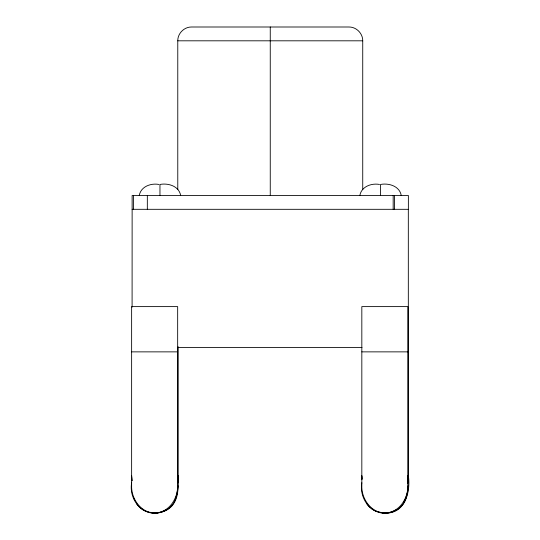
<?xml version="1.0" encoding="UTF-8"?>
<svg xmlns="http://www.w3.org/2000/svg" width="540" height="540" viewBox="0 0 540 540"><rect width="100%" height="100%" fill="white"/><g stroke="black" fill="none" stroke-linecap="round" stroke-linejoin="round"><path stroke-width="0.81" d="M131.632 482.76C128.405 501.498 145.274 519.487 164.14 511.137A20.486 18.758 0 0 0 171.754 505.649C178.787 497.293 177.64 485.548 177.667 475.409L177.518 479.594M177.775 189.614L177.775 40.811C177.647 33.433 184.194 26.872 191.572 27L348.935 27C356.312 26.872 362.86 33.433 362.732 40.811L362.732 189.614M142.776 509.686A20.486 18.758 0 0 0 145.625 511.137C154.413 514.742 165.524 513.054 172.031 505.865C179.233 497.495 178.106 485.636 178.132 475.409L177.552 482.348M270.257 195.5L270.257 27M361.827 482.76C358.601 501.498 375.469 519.487 394.335 511.137A20.486 18.758 0 0 0 401.942 505.649C408.976 497.293 407.835 485.548 407.862 475.409L407.423 481.221M382.057 512.791C404.251 516.071 410.967 492.993 408.321 475.409L407.437 483.827M177.667 485.865C177.795 497.698 170.336 510.462 158.051 512.703C142.911 515.349 131.092 499.939 131.632 485.865L131.632 306.612L177.667 306.612L177.667 482.76M407.862 485.865C407.99 497.698 400.532 510.462 388.246 512.703C373.1 515.349 361.287 499.939 361.827 485.865L361.827 306.612L407.862 306.612L407.862 482.76M178.126 485.865L177.35 492.757L176.404 496.105M408.321 485.865L407.545 492.757L405.27 499.338M178.119 476.327L177.538 482.072M408.314 476.327L407.396 483.523M177.444 479.561L177.66 476.327M407.855 476.327L407.389 481.154M139.246 195.5C140.832 186.55 150.829 182.945 158.936 184.451M359.829 195.5C361.415 186.55 371.419 182.945 379.519 184.451M175.345 498.69L176.141 496.753M403.549 502.402L404.926 499.946M165.746 509.936C161.102 512.689 155.351 513.803 150.107 512.285M395.942 509.936C391.298 512.689 385.546 513.803 380.302 512.285M177.775 40.811L362.732 40.811M132.091 209.311L408.368 209.311L408.368 195.5L132.138 195.5L132.091 307.193M177.566 347.429L362.002 347.429M131.632 351.864L177.667 351.864M361.827 351.864L407.862 351.864M381.26 512.636L375.813 511.137A20.486 18.758 0 0 1 371.021 508.336M366.842 503.793L368.206 505.649A20.486 18.758 0 0 0 370.413 507.843M136.647 503.793L138.011 505.649A20.486 18.758 0 0 0 142.108 509.261M133.974 498.38L134.77 500.492M401.261 195.5C399.593 186.084 388.881 182.878 380.545 184.451L380.545 195.5M180.677 195.5C179.01 186.084 168.298 182.878 159.962 184.451L159.962 195.5M131.983 480.843L131.632 475.409M132.023 480.627L131.639 476.327M361.827 475.409L362.009 479.176M361.834 476.327L361.949 479.338M408.321 209.311L408.321 482.76M394.558 195.5L394.558 209.311M393.174 195.5L393.174 209.311M178.132 346.653L178.132 482.76M147.332 195.5L147.332 209.311M133.515 195.5L133.515 209.311"/></g></svg>
